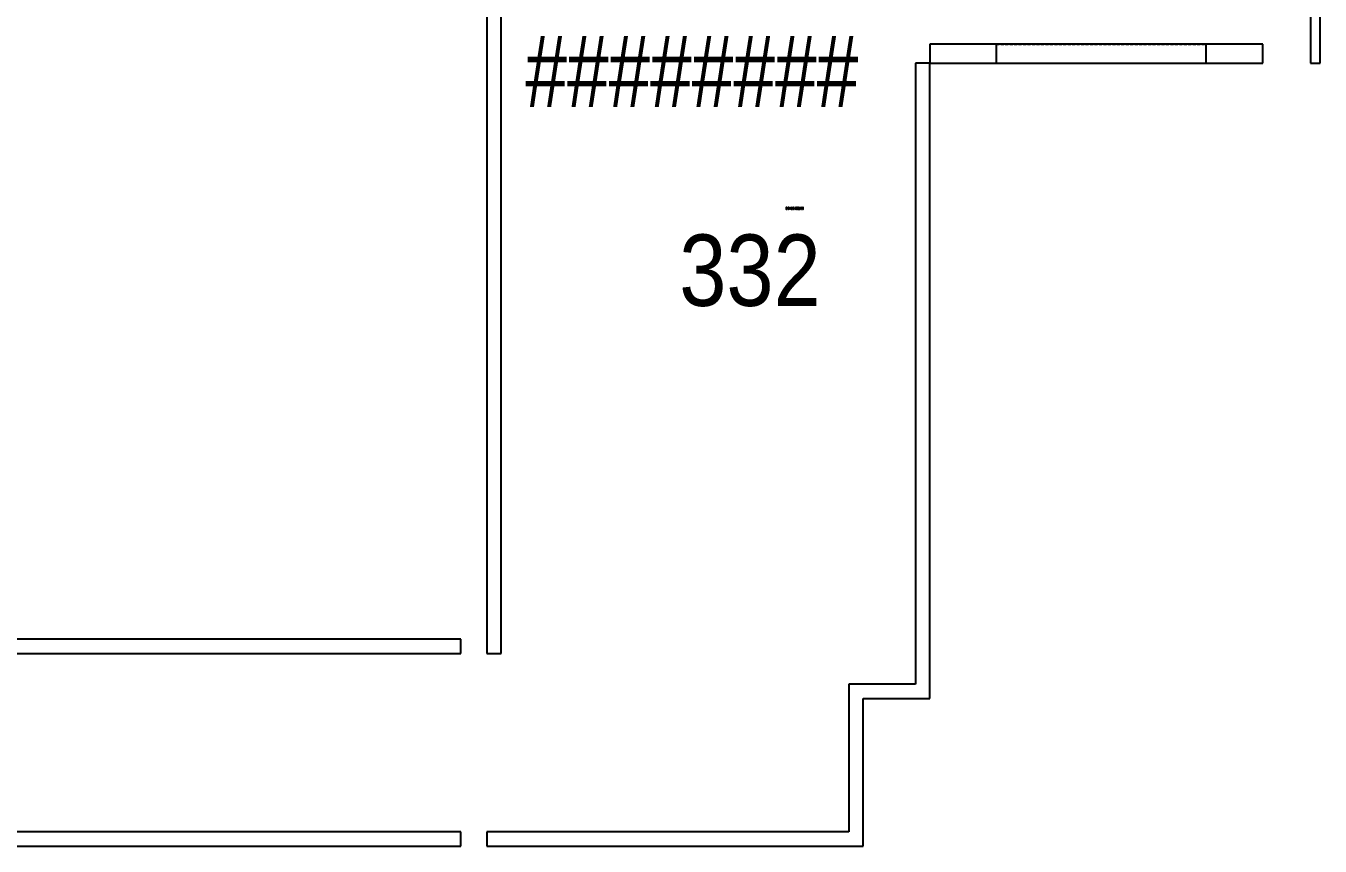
# Model space of a CAD drawing. Header units: inches. Extents: x -2562 to 2562, y -70 to 1203.
# Drawn here: x 2014 to 2558, y 414 to 759 of the extents above; entities that cross this region are included whole.
import ezdxf
from ezdxf.enums import TextEntityAlignment as Align

# ---------------------------------------------------------------- set-up
doc = ezdxf.new("R2010")
doc.units = ezdxf.units.IN
doc.header["$LTSCALE"] = 10
doc.header["$MEASUREMENT"] = 0
doc.linetypes.add('HIDDEN2', pattern=[0.1875, 0.125, -0.0625])
for name, color, linetype in [('A-IDEN-RNUM', 7, 'CONTINUOUS'), ('A-IDEN-SNUM', 4, 'CONTINUOUS'), ('A-IDEN-VNUM', 4, 'CONTINUOUS'), ('A-WALL', 5, 'CONTINUOUS'), ('AREA-TEXT', 3, 'CONTINUOUS')]:
    doc.layers.add(name, color=color, linetype=linetype)
doc.styles.add('AREA', font='arial.ttf', dxfattribs={"width": 0.75, "height": 24})
doc.styles.add('ROOMSNUMBER', font='TXT.SHX', dxfattribs={"height": 1})
doc.styles.add('ROOMVNUMBER', font='arial.ttf', dxfattribs={"width": 0.85, "height": 30})

msp = doc.modelspace()

# ---------------------------------------------------------------- linework, layer by layer
at = {"layer": 'A-WALL', "linetype": 'Continuous', "lineweight": -3}
for p, q in [((2208, 1145), (2208, 495)), ((2214, 495), (2214, 1139)), ((2554, 763), (2554, 743)), ((2558, 743), (2558, 763)), ((2394, 751), (2394, 743)), ((2422, 751), (2394, 751)), ((2422, 743), (2422, 751)), ((2510, 751), (2422, 751)), ((2510, 751), (2510, 743)), ((2534, 751), (2510, 751)), ((2534, 743), (2534, 751)), ((2394, 743), (2388, 743)), ((2388, 743), (2388, 482)), ((2394, 743), (2422, 743)), ((2394, 476), (2394, 743)), ((2422, 743), (2510, 743)), ((2510, 743), (2534, 743)), ((2554, 743), (2558, 743)), ((2197, 501), (1416, 501)), ((2197, 495), (2197, 501)), ((1416, 495), (2197, 495)), ((2208, 495), (2214, 495)), ((2388, 482), (2360, 482)), ((2360, 482), (2360, 420)), ((2366, 476), (2394, 476)), ((2366, 414), (2366, 476)), ((2197, 420), (1482, 420)), ((2197, 414), (2197, 420)), ((2208, 420), (2208, 414)), ((2360, 420), (2208, 420)), ((1488, 414), (2197, 414)), ((2208, 414), (2366, 414))]:
    msp.add_line(p, q, dxfattribs=at)
at = {"layer": 'A-WALL', "linetype": 'HIDDEN2', "lineweight": -3}
for p, q in [((2422, 751), (2510, 751)), ((2422, 743), (2510, 743))]:
    msp.add_line(p, q, dxfattribs=at)

# ---------------------------------------------------------------- texts
at = {"layer": 'A-IDEN-RNUM', "style": 'ROOMSNUMBER', "width": 0.85}
msp.add_text('0332-00', height=1, rotation=360, dxfattribs=at).set_placement((2333.45, 681.52))
at = {"layer": 'A-IDEN-SNUM', "style": 'ROOMSNUMBER', "width": 0.85}
msp.add_text('0610033200', height=1, rotation=360, dxfattribs=at).set_placement((2333.45, 681.52))
at = {"layer": 'A-IDEN-VNUM', "style": 'ROOMVNUMBER', "width": 0.85}
msp.add_text('332', height=30, rotation=360, dxfattribs=at).set_placement((2288.81, 641.02))
at = {"layer": 'AREA-TEXT', "style": 'AREA', "width": 0.75}
msp.add_text('########', height=30, dxfattribs=at).set_placement((2294.07, 739.57), align=Align.MIDDLE_CENTER)

doc.saveas('drawing.dxf')
